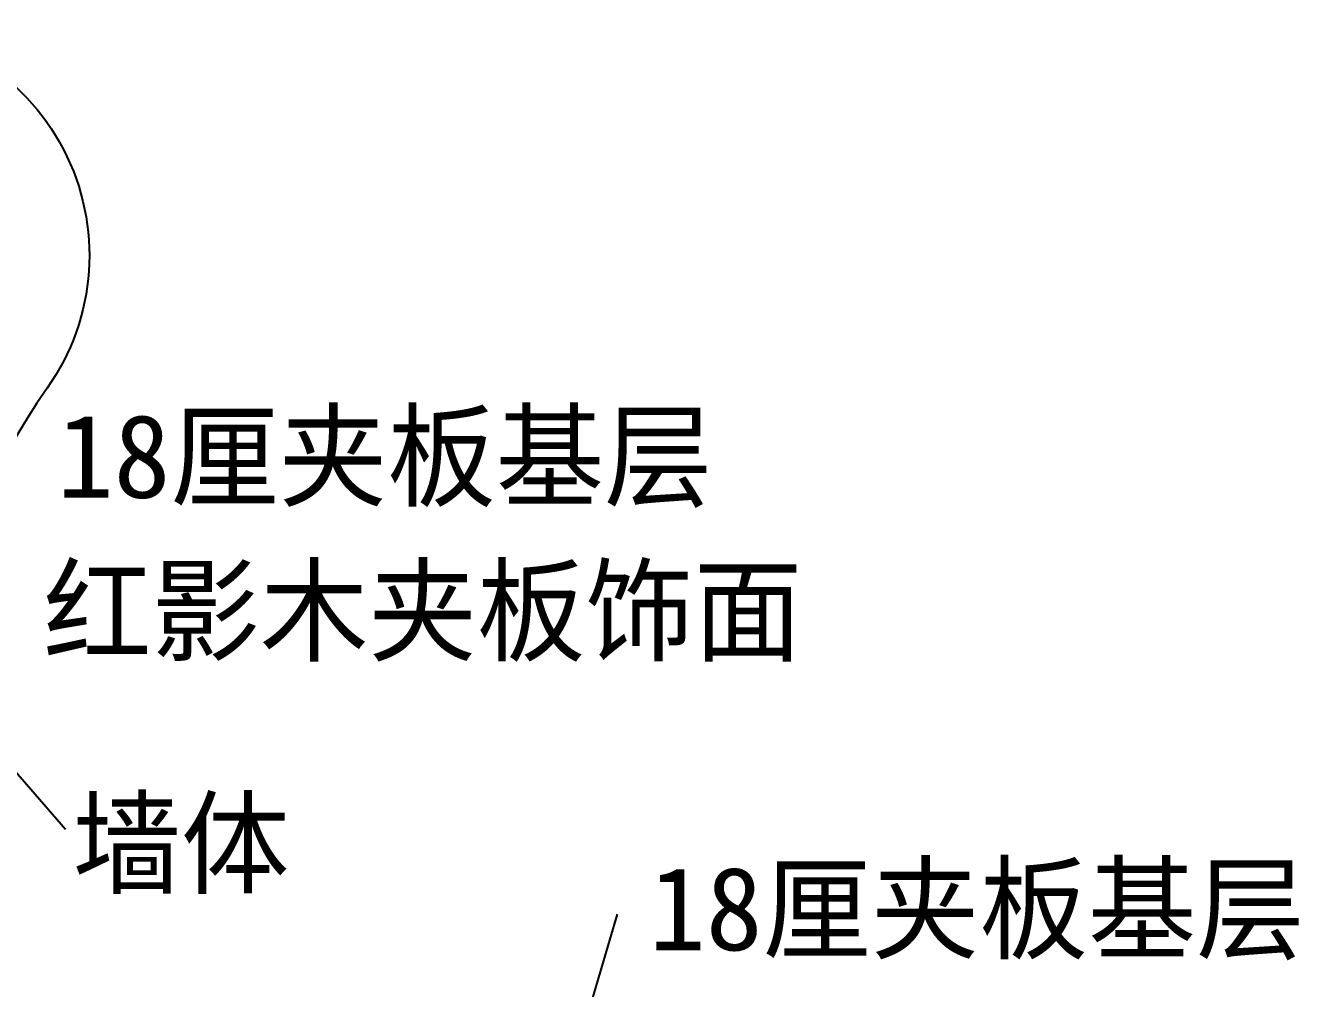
# Model space of a CAD drawing. Header units: metres. Extents: x -105 to 5826, y 5073 to 8638.
# Drawn here: x 4643 to 5712, y 7225 to 8034 of the extents above; entities that cross this region are included whole.
import ezdxf

# ---------------------------------------------------------------- set-up
doc = ezdxf.new("R2010")
doc.units = ezdxf.units.M
for name, color, linetype in [('3', 3, 'Continuous'), ('BH', 3, 'Continuous'), ('DIM', 3, 'Continuous'), ('TEXT', 3, 'Continuous')]:
    doc.layers.add(name, color=color, linetype=linetype)
doc.dimstyles.get("Standard").update_dxf_attribs({"dimtxt": 2.5, "dimasz": 2.5, "dimexe": 1.25, "dimexo": 0.625, "dimtad": 1, "dimcen": 2.5, "dimazin": 3, "dimtfac": 1, "dimtmove": 0, "dimatfit": 3})

msp = doc.modelspace()

# ---------------------------------------------------------------- linework, layer by layer
at = {"layer": 'BH'}
msp.add_lwpolyline([(4502.92, 8033.63, -0.61), (4661.33, 7728.91, 0.39), (4777.82, 6889.37, 1.73)], format="xyb", dxfattribs=at)

# ---------------------------------------------------------------- texts
at = {"layer": 'TEXT'}
for s, p in [('18厘夹板基层', (4669.62, 7636.95)), ('红影木夹板饰面', (4658.02, 7507.08)), ('墙体', (4682.8, 7311.74)), ('18厘夹板基层', (5166.55, 7257))]:
    msp.add_text(s, height=70, dxfattribs=at).set_placement(p)

# ---------------------------------------------------------------- leaders
at = {"layer": '3'}
msp.add_leader([(4153.56, 7961.04), (4676.87, 7358.6)], dimstyle='Standard', dxfattribs=at)
at = {"layer": 'DIM'}
msp.add_leader([(4935.75, 6593.52), (5140, 7287.36)], dimstyle='Standard', dxfattribs=at)

doc.saveas('drawing.dxf')
